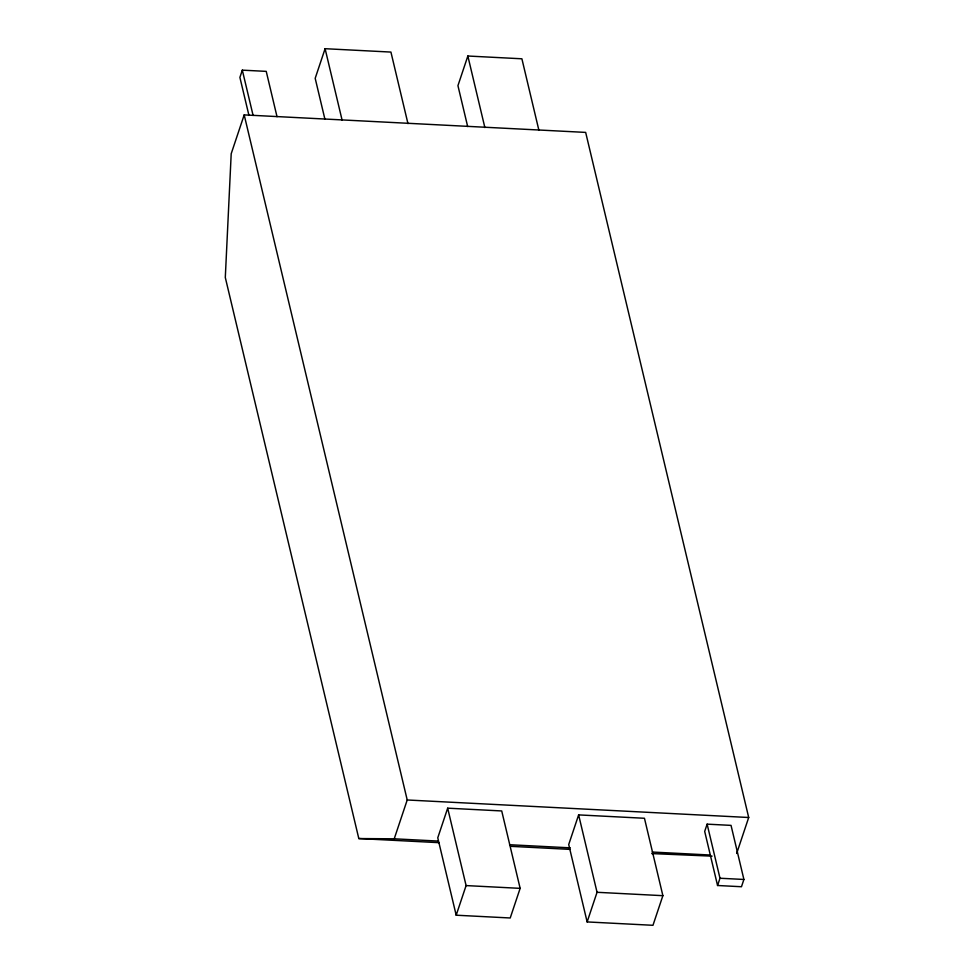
<?xml version="1.0" encoding="UTF-8"?>
<svg xmlns="http://www.w3.org/2000/svg" width="974" height="974" viewBox="0 0 974 974"><rect width="100%" height="100%" fill="white"/><g stroke="black" fill="none" stroke-linecap="round" stroke-linejoin="round"><path stroke-width="1.46" d="M277.018 116.697L266.231 71.37L242.319 70.152L239.896 77.409L248.942 115.419M736.673 853.455L748.702 817.503L585.666 132.403L244.194 114.895L231.203 153.722L225.298 277.48L358.809 838.553L439.25 842.68M407.96 123.637L390.927 52.072L325.097 48.7L315.186 78.322L324.914 119.218M538.914 130.358L521.894 58.793L467.849 56.017L457.938 85.651L467.666 126.535M358.809 838.553L394.227 838.809L407.217 799.983L244.194 114.895M447.675 808.176L437.764 837.81L456.185 915.207L510.218 917.983L520.14 888.349L501.72 810.952L447.675 808.176L466.096 885.585L456.185 915.207M578.629 814.897L568.719 844.519L587.139 921.928L652.97 925.3L662.88 895.678L644.459 818.27L578.629 814.897L597.05 892.294L587.139 921.928M707.124 824.15L704.689 831.419L717.558 885.5L741.47 886.73L743.905 879.461L731.036 825.38L707.124 824.15L719.993 878.244L717.558 885.5M712.091 856.146L651.728 853.577M407.217 799.983L748.702 817.503M394.227 838.809L438.239 841.073M509.572 844.726L570.277 847.843M652.239 852.043L709.912 855.002M510.583 846.333L569.766 849.365M719.993 878.244L743.905 879.461M466.096 885.585L520.14 888.349M597.05 892.294L662.88 895.678M467.849 56.017L484.869 127.582M325.097 48.7L342.13 120.265M242.319 70.152L253.106 115.468"/></g></svg>
